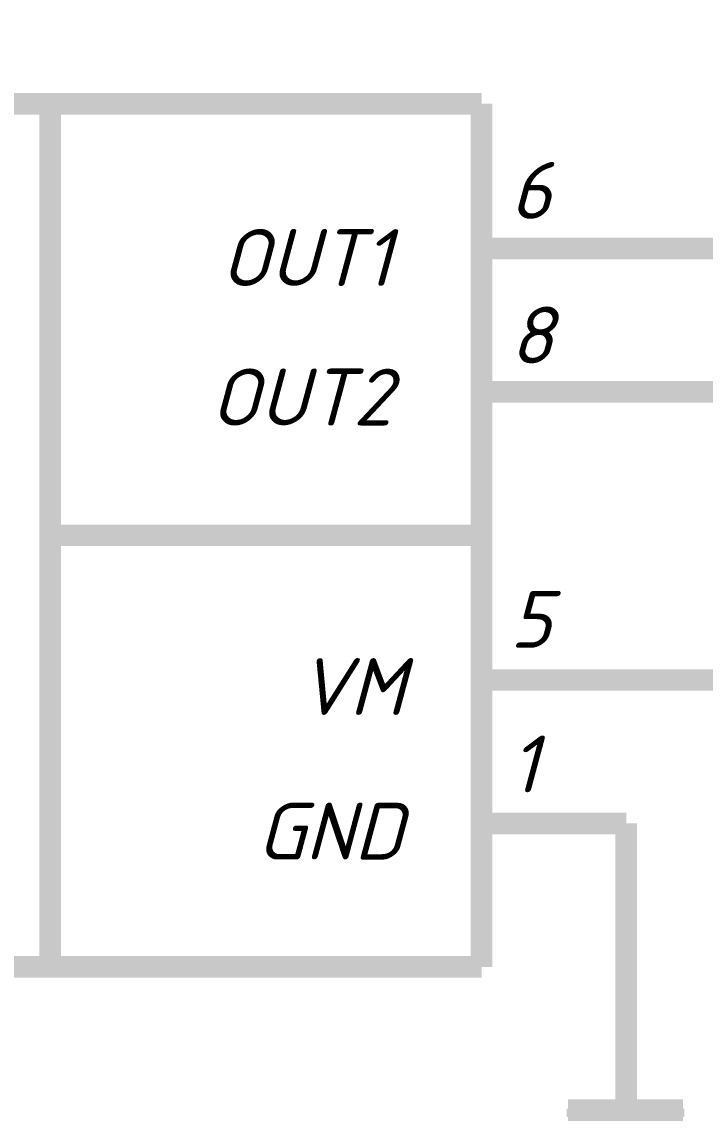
# Model space of a CAD drawing. Header units: inches. Extents: x 0 to 841, y 0 to 594.
# Drawn here: x 731.51 to 755.26, y 159.62 to 197.84 of the extents above; entities that cross this region are included whole.
import ezdxf

# ---------------------------------------------------------------- set-up
doc = ezdxf.new("R2010")
doc.units = ezdxf.units.IN
doc.layers.add('Sheet', color=255, linetype='Continuous')
doc.styles.get("Standard").update_dxf_attribs({"font": 'isocpeui.ttf'})

msp = doc.modelspace()

# ---------------------------------------------------------------- linework, layer by layer
at = {"layer": 'Sheet'}
for points in [[(752.516, 189.96, 0.749, 0.749, 0), (769.988, 189.96, 0.749, 0.749, 0), (769.988, 197.461, 0.749, 0.749, 0), (790.021, 197.461, 0.749, 0.749, 0)], [(707.511, 194.99, 0.749, 0.749, 0), (747.486, 194.99, 0.749, 0.749, 0)], [(732.484, 194.99, 0.749, 0.749, 0), (732.484, 164.985, 0.749, 0.749, 0)], [(747.486, 194.99, 0.749, 0.749, 0), (747.486, 164.985, 0.749, 0.749, 0)], [(747.486, 189.96, 0.749, 0.749, 0), (752.516, 189.96, 0.749, 0.749, 0)], [(747.486, 189.96, 0.3, 0.3, 0), (752.516, 189.96, 0.3, 0.3, 0)], [(747.486, 184.974, 0.749, 0.749, 0), (752.516, 184.974, 0.749, 0.749, 0)], [(790.021, 184.974, 0.749, 0.749, 0), (752.516, 184.974, 0.749, 0.749, 0)], [(747.486, 184.974, 0.3, 0.3, 0), (752.516, 184.974, 0.3, 0.3, 0)], [(747.486, 179.988, 0.749, 0.749, 0), (732.484, 179.988, 0.749, 0.749, 0)], [(752.516, 174.957, 0.749, 0.749, 0), (760.017, 174.957, 0.749, 0.749, 0), (775.019, 174.957, 0.749, 0.749, 0), (775.019, 177.472, 0.749, 0.749, 0)], [(747.486, 174.957, 0.749, 0.749, 0), (752.516, 174.957, 0.749, 0.749, 0)], [(747.486, 174.957, 0.3, 0.3, 0), (752.516, 174.957, 0.3, 0.3, 0)], [(747.486, 169.971, 0.749, 0.749, 0), (752.516, 169.971, 0.749, 0.749, 0)], [(747.486, 169.971, 0.3, 0.3, 0), (752.516, 169.971, 0.3, 0.3, 0)], [(752.516, 164.985, 0.749, 0.749, 0), (752.516, 169.971, 0.749, 0.749, 0), (752.516, 169.971, 0.749, 0.749, 0)], [(747.486, 164.985, 0.749, 0.749, 0), (707.511, 164.985, 0.749, 0.749, 0)], [(752.516, 164.985, 0.749, 0.749, 0), (752.516, 159.999, 0.749, 0.749, 0)], [(752.516, 164.985, 0.3, 0.3, 0), (752.516, 159.909, 0.3, 0.3, 0)], [(750.495, 159.999, 0.749, 0.749, 0), (754.493, 159.999, 0.749, 0.749, 0)], [(750.45, 159.909, 0.3, 0.3, 0), (754.537, 159.909, 0.3, 0.3, 0)]]:
    msp.add_lwpolyline(points, format="xyseb", dxfattribs=at)

# ---------------------------------------------------------------- texts
for s, height, p in [('6', 1.976, (748.474, 190.993)), ('OUT1', 1.9764, (738.413, 188.657)), ('8', 1.976, (748.474, 185.962)), ('OUT2', 1.9764, (738.053, 183.806)), ('5', 1.976, (748.474, 176.08)), ('VM', 1.9764, (741.108, 173.744)), ('1', 1.976, (748.474, 171.049)), ('GND', 1.9764, (739.67, 168.713))]:
    msp.add_text(s, height=height, dxfattribs=at).set_placement(p)

doc.saveas('drawing.dxf')
